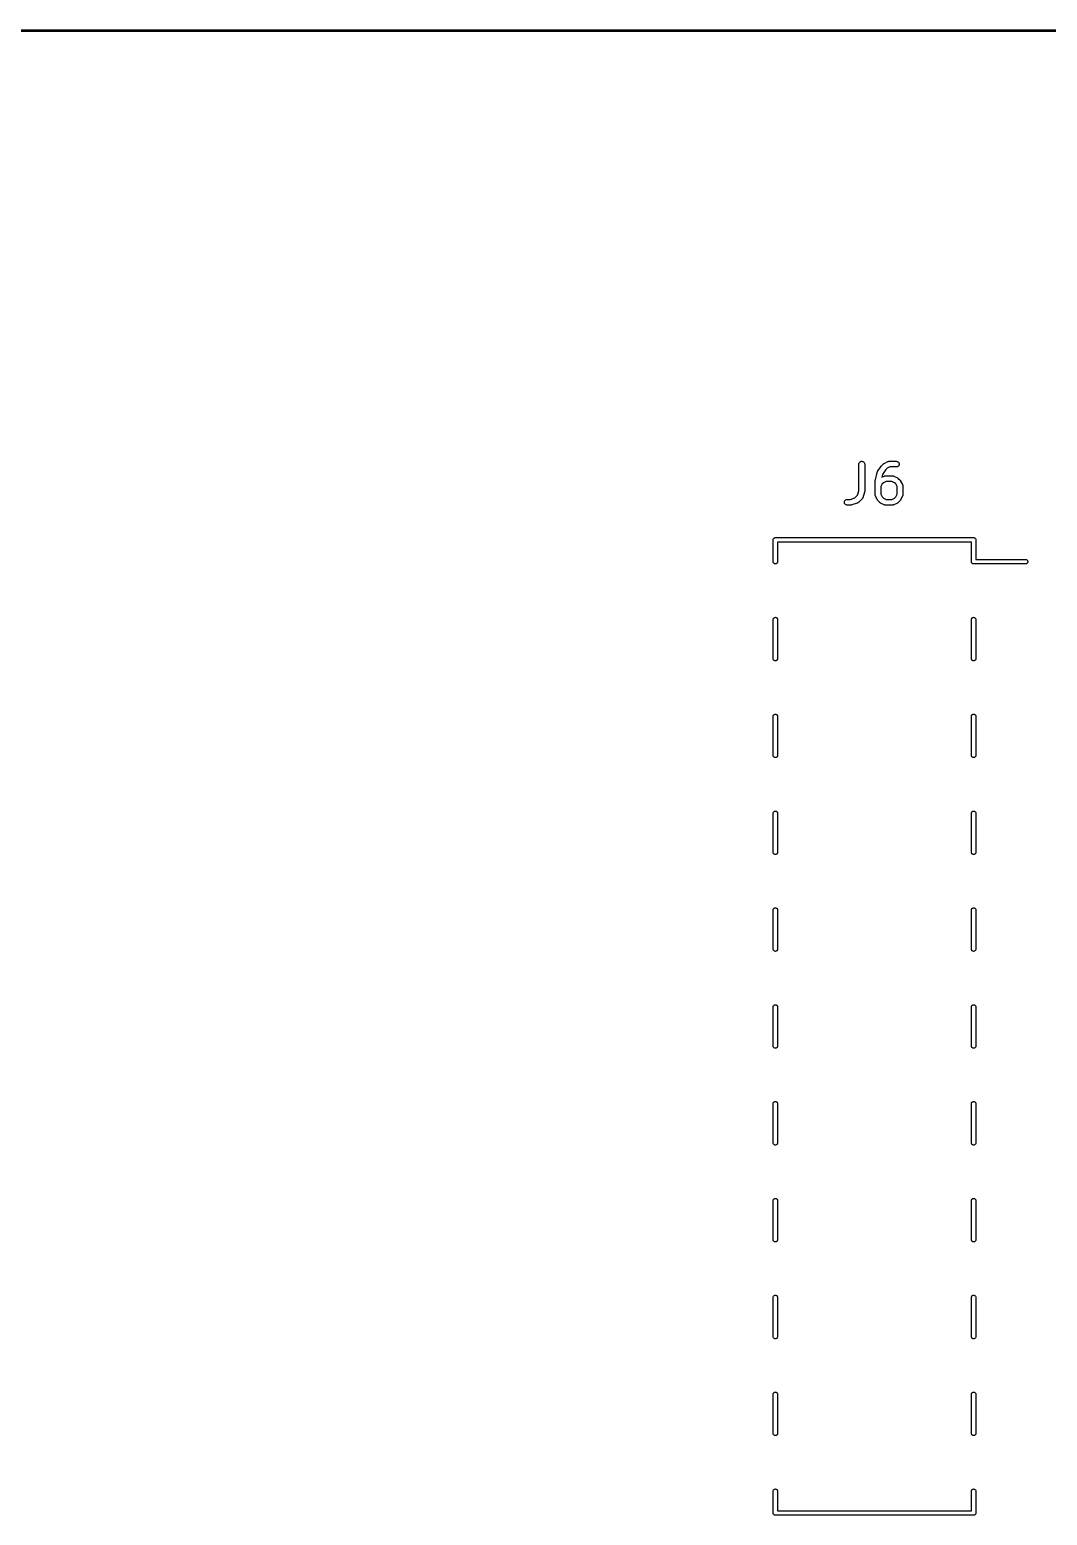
# Model space of a CAD drawing. Extents: x 47 to 252, y -139 to -48.
# Drawn here: x 149.33 to 176.02, y -87.44 to -48.48 of the extents above; entities that cross this region are included whole.
import ezdxf

# ---------------------------------------------------------------- set-up
doc = ezdxf.new("R2010")
doc.units = 0
doc.layers.add('BLACK', color=7, linetype='CONTINUOUS')

msp = doc.modelspace()

# ---------------------------------------------------------------- linework, layer by layer
at = {"layer": 'BLACK', "linetype": 'CONTINUOUS'}
for p, q in [((49.9988, -48.475), (241.001, -48.475)), ((240.999, -48.525), (50.0001, -48.525)), ((171.082, -59.8673), (171.083, -59.8528)), ((171.082, -59.8684), (171.082, -59.8673)), ((171.082, -60.5705), (171.082, -59.8684)), ((171.083, -59.8528), (171.088, -59.8388)), ((171.088, -59.8388), (171.095, -59.826)), ((171.095, -59.826), (171.104, -59.8148)), ((171.104, -59.8148), (171.116, -59.8056)), ((171.116, -59.8056), (171.129, -59.7988)), ((171.129, -59.7988), (171.143, -59.7947)), ((171.143, -59.7947), (171.157, -59.7934)), ((171.157, -59.7934), (171.172, -59.7949)), ((171.172, -59.7949), (171.186, -59.7992)), ((171.186, -59.7992), (171.199, -59.8062)), ((171.199, -59.8062), (171.21, -59.8155)), ((171.21, -59.8155), (171.219, -59.8269)), ((171.219, -59.8269), (171.226, -59.8398)), ((171.226, -59.8398), (171.23, -59.8538)), ((171.23, -59.8538), (171.232, -59.8684)), ((171.232, -59.8684), (171.232, -60.5827)), ((171.57, -60.0649), (171.666, -59.922)), ((171.666, -59.9211), (171.671, -59.9159)), ((171.666, -59.9219), (171.666, -59.9211)), ((171.666, -59.922), (171.666, -59.9219)), ((171.666, -59.9219), (171.666, -59.9219)), ((171.666, -59.9219), (171.666, -59.9219)), ((171.671, -59.9159), (171.675, -59.9106)), ((171.675, -59.9106), (171.723, -59.863)), ((171.723, -59.8622), (171.727, -59.8596)), ((171.723, -59.863), (171.723, -59.8622)), ((171.727, -59.8596), (171.73, -59.8567)), ((171.73, -59.8567), (171.732, -59.855)), ((171.732, -59.855), (171.735, -59.8531)), ((171.735, -59.8531), (171.739, -59.8512)), ((171.739, -59.8512), (171.742, -59.8489)), ((171.742, -59.8489), (171.837, -59.8013)), ((171.82, -59.9776), (171.786, -60.0114)), ((171.889, -59.9434), (171.82, -59.9776)), ((171.837, -59.8013), (171.838, -59.8008)), ((171.838, -59.8008), (171.84, -59.8001)), ((171.84, -59.8001), (171.842, -59.799)), ((171.842, -59.799), (171.847, -59.7976)), ((171.847, -59.7976), (171.852, -59.7958)), ((171.852, -59.7958), (171.854, -59.7954)), ((171.854, -59.7954), (171.856, -59.7948)), ((171.856, -59.7948), (171.861, -59.7943)), ((171.861, -59.7943), (171.867, -59.7935)), ((171.867, -59.7935), (171.869, -59.7936)), ((171.869, -59.7936), (171.871, -59.7934)), ((171.871, -59.7934), (172.061, -59.7934)), ((172.061, -59.9434), (171.889, -59.9434)), ((172.061, -59.7934), (172.062, -59.7934)), ((172.076, -59.942), (172.061, -59.9434)), ((172.062, -59.7934), (172.077, -59.795)), ((172.09, -59.9377), (172.076, -59.942)), ((172.077, -59.795), (172.091, -59.7994)), ((172.103, -59.9308), (172.09, -59.9377)), ((172.091, -59.7994), (172.104, -59.8065)), ((172.114, -59.9216), (172.103, -59.9308)), ((172.104, -59.8065), (172.115, -59.8159)), ((172.124, -59.9103), (172.114, -59.9216)), ((172.115, -59.8159), (172.124, -59.8273)), ((172.124, -59.8273), (172.131, -59.8403)), ((172.131, -59.8974), (172.124, -59.9103)), ((172.131, -59.8403), (172.135, -59.8543)), ((172.135, -59.8835), (172.131, -59.8974)), ((172.135, -59.8543), (172.136, -59.8689)), ((172.136, -59.8689), (172.135, -59.8835)), ((171.51, -60.2932), (171.511, -60.2873)), ((171.51, -60.2946), (171.51, -60.2932)), ((171.51, -60.2959), (171.51, -60.2946)), ((171.51, -60.297), (171.51, -60.2959)), ((171.51, -60.6779), (171.51, -60.297)), ((171.511, -60.2873), (171.512, -60.2814)), ((171.512, -60.2788), (171.56, -60.0883)), ((171.512, -60.2801), (171.512, -60.2788)), ((171.512, -60.2814), (171.512, -60.2801)), ((171.56, -60.0873), (171.562, -60.0826)), ((171.56, -60.0883), (171.56, -60.0873)), ((171.562, -60.0826), (171.564, -60.0778)), ((171.564, -60.0778), (171.565, -60.0757)), ((171.565, -60.0736), (171.568, -60.0693)), ((171.565, -60.0757), (171.565, -60.0736)), ((171.568, -60.0693), (171.57, -60.0649)), ((171.694, -60.389), (171.66, -60.4575)), ((171.702, -60.1373), (171.684, -60.2114)), ((171.684, -60.2114), (171.742, -60.1823)), ((171.725, -60.3586), (171.694, -60.389)), ((171.786, -60.0114), (171.702, -60.1373)), ((171.793, -60.3243), (171.725, -60.3586)), ((171.742, -60.1823), (171.743, -60.1818)), ((171.743, -60.1818), (171.745, -60.181)), ((171.745, -60.181), (171.747, -60.18)), ((171.747, -60.18), (171.752, -60.1785)), ((171.752, -60.1785), (171.757, -60.1767)), ((171.757, -60.1767), (171.759, -60.1764)), ((171.759, -60.1764), (171.761, -60.1758)), ((171.761, -60.1758), (171.766, -60.1753)), ((171.766, -60.1753), (171.771, -60.1745)), ((171.771, -60.1745), (171.774, -60.1745)), ((171.774, -60.1745), (171.776, -60.1743)), ((171.776, -60.1743), (171.966, -60.1743)), ((171.948, -60.3243), (171.793, -60.3243)), ((172.017, -60.3586), (171.948, -60.3243)), ((171.966, -60.1743), (171.967, -60.1743)), ((171.967, -60.1743), (171.969, -60.1746)), ((171.969, -60.1746), (171.972, -60.1745)), ((171.972, -60.1745), (171.977, -60.1754)), ((171.977, -60.1754), (171.982, -60.176)), ((171.982, -60.176), (171.984, -60.1766)), ((171.984, -60.1766), (171.986, -60.177)), ((171.986, -60.177), (171.991, -60.1788)), ((171.991, -60.1788), (171.996, -60.1804)), ((171.996, -60.1804), (171.998, -60.1815)), ((171.998, -60.1815), (172, -60.1823)), ((172, -60.1823), (172.095, -60.2299)), ((172.047, -60.389), (172.017, -60.3586)), ((172.082, -60.4575), (172.047, -60.389)), ((172.095, -60.2299), (172.096, -60.2303)), ((172.096, -60.2303), (172.099, -60.2326)), ((172.099, -60.2326), (172.103, -60.2346)), ((172.103, -60.2346), (172.106, -60.2366)), ((172.106, -60.2366), (172.108, -60.2383)), ((172.108, -60.2383), (172.111, -60.2412)), ((172.111, -60.2412), (172.114, -60.2439)), ((172.114, -60.2439), (172.162, -60.2915)), ((172.162, -60.2915), (172.163, -60.2923)), ((172.163, -60.2923), (172.165, -60.2956)), ((172.165, -60.2956), (172.168, -60.2986)), ((172.168, -60.2986), (172.17, -60.3013)), ((172.17, -60.3013), (172.172, -60.3037)), ((172.172, -60.3037), (172.174, -60.3075)), ((172.174, -60.3075), (172.176, -60.311)), ((172.176, -60.311), (172.224, -60.4063)), ((170.859, -60.7934), (170.973, -60.7552)), ((170.973, -60.7552), (171.043, -60.685)), ((171.043, -60.685), (171.082, -60.5705)), ((171.162, -60.7786), (171.067, -60.8738)), ((171.163, -60.7769), (171.162, -60.7786)), ((171.165, -60.7754), (171.163, -60.7769)), ((171.168, -60.7712), (171.165, -60.7754)), ((171.171, -60.7672), (171.168, -60.7712)), ((171.172, -60.7653), (171.171, -60.7672)), ((171.174, -60.7635), (171.172, -60.7653)), ((171.176, -60.7589), (171.174, -60.7635)), ((171.178, -60.7543), (171.176, -60.7589)), ((171.179, -60.7522), (171.178, -60.7543)), ((171.18, -60.7502), (171.179, -60.7522)), ((171.228, -60.6064), (171.18, -60.7492)), ((171.18, -60.7492), (171.18, -60.7502)), ((171.229, -60.6023), (171.228, -60.6064)), ((171.23, -60.5983), (171.229, -60.6023)), ((171.231, -60.5921), (171.23, -60.5952)), ((171.23, -60.5952), (171.23, -60.5983)), ((171.232, -60.5837), (171.231, -60.5879)), ((171.231, -60.5879), (171.231, -60.5921)), ((171.232, -60.5827), (171.232, -60.5837)), ((171.51, -60.6801), (171.51, -60.6779)), ((171.51, -60.6823), (171.51, -60.6801)), ((171.511, -60.6874), (171.51, -60.6823)), ((171.512, -60.6925), (171.511, -60.6874)), ((171.512, -60.6946), (171.512, -60.6925)), ((171.513, -60.6968), (171.512, -60.6946)), ((171.514, -60.7016), (171.513, -60.6968)), ((171.516, -60.7065), (171.514, -60.7016)), ((171.517, -60.7084), (171.516, -60.7065)), ((171.518, -60.7105), (171.517, -60.7084)), ((171.518, -60.7114), (171.518, -60.7105)), ((171.566, -60.8067), (171.518, -60.7114)), ((171.66, -60.4575), (171.66, -60.6602)), ((171.66, -60.6602), (171.694, -60.7287)), ((171.694, -60.7287), (171.725, -60.7591)), ((171.725, -60.7591), (171.793, -60.7934)), ((171.948, -60.7934), (172.017, -60.7591)), ((172.017, -60.7591), (172.047, -60.7287)), ((172.047, -60.7287), (172.082, -60.6602)), ((172.082, -60.6602), (172.082, -60.4575)), ((172.224, -60.7114), (172.176, -60.8067)), ((172.224, -60.4063), (172.224, -60.4072)), ((172.224, -60.4072), (172.225, -60.4093)), ((172.225, -60.7094), (172.224, -60.7114)), ((172.225, -60.4093), (172.226, -60.4112)), ((172.226, -60.7074), (172.225, -60.7094)), ((172.226, -60.4112), (172.227, -60.4161)), ((172.227, -60.7026), (172.226, -60.7074)), ((172.227, -60.4161), (172.229, -60.4209)), ((172.229, -60.6978), (172.227, -60.7026)), ((172.229, -60.4209), (172.23, -60.4231)), ((172.23, -60.6935), (172.229, -60.6956)), ((172.229, -60.6956), (172.229, -60.6978)), ((172.23, -60.4231), (172.23, -60.4252)), ((172.23, -60.4252), (172.231, -60.4303)), ((172.231, -60.6884), (172.23, -60.6935)), ((172.231, -60.4303), (172.232, -60.4354)), ((172.232, -60.4354), (172.231, -60.4376)), ((172.231, -60.4376), (172.232, -60.4398)), ((172.232, -60.679), (172.231, -60.6811)), ((172.231, -60.6811), (172.231, -60.6834)), ((172.231, -60.6834), (172.231, -60.6884)), ((172.232, -60.4398), (172.232, -60.6779)), ((172.232, -60.6779), (172.232, -60.679)), ((170.701, -60.8679), (170.702, -60.8533)), ((170.702, -60.8824), (170.701, -60.8679)), ((170.702, -60.8533), (170.707, -60.8393)), ((170.706, -60.8965), (170.702, -60.8824)), ((170.713, -60.9094), (170.706, -60.8965)), ((170.707, -60.8393), (170.714, -60.8264)), ((170.722, -60.9209), (170.713, -60.9094)), ((170.714, -60.8264), (170.723, -60.8152)), ((170.733, -60.9303), (170.722, -60.9209)), ((170.723, -60.8152), (170.734, -60.8059)), ((170.746, -60.9373), (170.733, -60.9303)), ((170.734, -60.8059), (170.747, -60.799)), ((170.76, -60.9417), (170.746, -60.9373)), ((170.747, -60.799), (170.761, -60.7948)), ((170.775, -60.9434), (170.76, -60.9417)), ((170.761, -60.7948), (170.776, -60.7934)), ((170.776, -60.9434), (170.775, -60.9434)), ((170.776, -60.7934), (170.859, -60.7934)), ((170.871, -60.9434), (170.776, -60.9434)), ((170.875, -60.943), (170.871, -60.9434)), ((170.879, -60.9429), (170.875, -60.943)), ((170.882, -60.9423), (170.879, -60.9429)), ((170.886, -60.942), (170.882, -60.9423)), ((170.89, -60.9407), (170.886, -60.942)), ((170.894, -60.9399), (170.89, -60.9407)), ((170.895, -60.9395), (170.894, -60.9399)), ((171.038, -60.8919), (170.895, -60.9395)), ((171.04, -60.891), (171.038, -60.8919)), ((171.042, -60.8904), (171.04, -60.891)), ((171.046, -60.888), (171.042, -60.8904)), ((171.051, -60.886), (171.046, -60.888)), ((171.053, -60.8847), (171.051, -60.886)), ((171.055, -60.8837), (171.053, -60.8847)), ((171.059, -60.8805), (171.055, -60.8837)), ((171.063, -60.8775), (171.059, -60.8805)), ((171.064, -60.8759), (171.063, -60.8775)), ((171.066, -60.8745), (171.064, -60.8759)), ((171.067, -60.8738), (171.066, -60.8745)), ((171.568, -60.8103), (171.566, -60.8067)), ((171.57, -60.814), (171.568, -60.8103)), ((171.572, -60.8164), (171.57, -60.814)), ((171.574, -60.8191), (171.572, -60.8164)), ((171.576, -60.8221), (171.574, -60.8191)), ((171.579, -60.8254), (171.576, -60.8221)), ((171.58, -60.8262), (171.579, -60.8254)), ((171.627, -60.8738), (171.58, -60.8262)), ((171.631, -60.8765), (171.627, -60.8738)), ((171.634, -60.8794), (171.631, -60.8765)), ((171.636, -60.8811), (171.634, -60.8794)), ((171.639, -60.8831), (171.636, -60.8811)), ((171.642, -60.8851), (171.639, -60.8831)), ((171.646, -60.8874), (171.642, -60.8851)), ((171.647, -60.8878), (171.646, -60.8874)), ((171.742, -60.9355), (171.647, -60.8878)), ((171.744, -60.9363), (171.742, -60.9355)), ((171.746, -60.9373), (171.744, -60.9363)), ((171.751, -60.9389), (171.746, -60.9373)), ((171.756, -60.9407), (171.751, -60.9389)), ((171.758, -60.9411), (171.756, -60.9407)), ((171.76, -60.9417), (171.758, -60.9411)), ((171.765, -60.9423), (171.76, -60.9417)), ((171.77, -60.9432), (171.765, -60.9423)), ((171.772, -60.9431), (171.77, -60.9432)), ((171.775, -60.9434), (171.772, -60.9431)), ((171.776, -60.9434), (171.775, -60.9434)), ((171.966, -60.9434), (171.776, -60.9434)), ((171.793, -60.7934), (171.948, -60.7934)), ((171.968, -60.9432), (171.966, -60.9434)), ((171.971, -60.9433), (171.968, -60.9432)), ((171.976, -60.9425), (171.971, -60.9433)), ((171.981, -60.942), (171.976, -60.9425)), ((171.983, -60.9413), (171.981, -60.942)), ((171.985, -60.941), (171.983, -60.9413)), ((171.99, -60.9392), (171.985, -60.941)), ((171.995, -60.9377), (171.99, -60.9392)), ((171.997, -60.9367), (171.995, -60.9377)), ((171.999, -60.9359), (171.997, -60.9367)), ((172, -60.9355), (171.999, -60.9359)), ((172.095, -60.8878), (172, -60.9355)), ((172.099, -60.8856), (172.095, -60.8878)), ((172.102, -60.8837), (172.099, -60.8856)), ((172.105, -60.8817), (172.102, -60.8837)), ((172.107, -60.8801), (172.105, -60.8817)), ((172.11, -60.8772), (172.107, -60.8801)), ((172.114, -60.8745), (172.11, -60.8772)), ((172.162, -60.8262), (172.114, -60.8738)), ((172.114, -60.8738), (172.114, -60.8745)), ((172.165, -60.8229), (172.162, -60.8262)), ((172.168, -60.8199), (172.165, -60.8229)), ((172.169, -60.8173), (172.168, -60.8199)), ((172.171, -60.8149), (172.169, -60.8173)), ((172.173, -60.8112), (172.171, -60.8149)), ((172.176, -60.8076), (172.173, -60.8112)), ((172.176, -60.8067), (172.176, -60.8076)), ((168.83, -61.856), (168.831, -61.8442)), ((168.83, -61.8589), (168.83, -61.856)), ((168.83, -62.4289), (168.83, -61.8589)), ((168.831, -61.8442), (168.834, -61.8329)), ((168.834, -61.8329), (168.84, -61.8225)), ((168.84, -61.8225), (168.847, -61.8134)), ((168.847, -61.8134), (168.857, -61.8059)), ((168.857, -61.8059), (168.867, -61.8003)), ((168.867, -61.8003), (168.878, -61.7969)), ((168.878, -61.7969), (168.887, -61.796)), ((168.887, -61.796), (168.89, -61.7957)), ((168.89, -61.7957), (168.893, -61.796)), ((168.893, -61.796), (174.087, -61.796)), ((174.03, -61.916), (168.95, -61.916)), ((168.95, -61.916), (168.95, -62.4289)), ((174.03, -62.423), (174.03, -61.916)), ((174.087, -61.796), (174.09, -61.7957)), ((174.09, -61.7957), (174.093, -61.796)), ((174.093, -61.796), (174.093, -61.796)), ((174.093, -61.796), (174.102, -61.7969)), ((174.102, -61.7969), (174.113, -61.8003)), ((174.113, -61.8003), (174.123, -61.8059)), ((174.123, -61.8059), (174.133, -61.8134)), ((174.133, -61.8134), (174.14, -61.8225)), ((174.14, -61.8225), (174.146, -61.8329)), ((174.146, -61.8329), (174.149, -61.8442)), ((174.149, -61.8442), (174.15, -61.856)), ((174.15, -61.856), (174.15, -61.8589)), ((174.15, -61.8589), (174.15, -62.366)), ((168.831, -62.4378), (168.83, -62.4289)), ((168.834, -62.4491), (168.831, -62.4378)), ((168.84, -62.4595), (168.834, -62.4491)), ((168.847, -62.4686), (168.84, -62.4595)), ((168.857, -62.4761), (168.847, -62.4686)), ((168.867, -62.4817), (168.857, -62.4761)), ((168.878, -62.4851), (168.867, -62.4817)), ((168.89, -62.4863), (168.878, -62.4851)), ((168.902, -62.4851), (168.89, -62.4863)), ((168.913, -62.4817), (168.902, -62.4851)), ((168.923, -62.4761), (168.913, -62.4817)), ((168.933, -62.4686), (168.923, -62.4761)), ((168.94, -62.4595), (168.933, -62.4686)), ((168.946, -62.4491), (168.94, -62.4595)), ((168.949, -62.4378), (168.946, -62.4491)), ((168.95, -62.4289), (168.949, -62.4378)), ((174.03, -62.426), (174.03, -62.423)), ((174.031, -62.4378), (174.03, -62.426)), ((174.034, -62.4491), (174.031, -62.4378)), ((174.04, -62.4595), (174.034, -62.4491)), ((174.047, -62.4686), (174.04, -62.4595)), ((174.057, -62.4761), (174.047, -62.4686)), ((174.067, -62.4817), (174.057, -62.4761)), ((174.078, -62.4851), (174.067, -62.4817)), ((174.087, -62.486), (174.078, -62.4851)), ((174.09, -62.4863), (174.087, -62.486)), ((174.087, -62.486), (174.087, -62.486)), ((174.093, -62.486), (174.09, -62.4863)), ((175.453, -62.486), (174.093, -62.486)), ((174.15, -62.366), (175.453, -62.366)), ((175.453, -62.366), (175.462, -62.3669)), ((175.462, -62.4851), (175.453, -62.486)), ((175.462, -62.3669), (175.473, -62.3703)), ((175.473, -62.4817), (175.462, -62.4851)), ((175.473, -62.3703), (175.483, -62.3759)), ((175.483, -62.4761), (175.473, -62.4817)), ((175.483, -62.3759), (175.493, -62.3834)), ((175.493, -62.4686), (175.483, -62.4761)), ((175.493, -62.3834), (175.5, -62.3925)), ((175.5, -62.4595), (175.493, -62.4686)), ((175.5, -62.3925), (175.506, -62.4029)), ((175.506, -62.4491), (175.5, -62.4595)), ((175.506, -62.4029), (175.509, -62.4142)), ((175.509, -62.4378), (175.506, -62.4491)), ((175.509, -62.4142), (175.51, -62.426)), ((175.51, -62.426), (175.509, -62.4378)), ((168.847, -63.9034), (168.857, -63.8959)), ((168.857, -63.8959), (168.867, -63.8903)), ((168.867, -63.8903), (168.878, -63.8869)), ((168.878, -63.8869), (168.89, -63.8857)), ((168.89, -63.8857), (168.902, -63.8869)), ((168.902, -63.8869), (168.913, -63.8903)), ((168.913, -63.8903), (168.923, -63.8959)), ((168.923, -63.8959), (168.933, -63.9034)), ((174.047, -63.9034), (174.057, -63.8959)), ((174.057, -63.8959), (174.067, -63.8903)), ((174.067, -63.8903), (174.078, -63.8869)), ((174.078, -63.8869), (174.09, -63.8857)), ((174.09, -63.8857), (174.102, -63.8869)), ((174.102, -63.8869), (174.113, -63.8903)), ((174.113, -63.8903), (174.123, -63.8959)), ((174.123, -63.8959), (174.133, -63.9034)), ((168.83, -63.9431), (168.831, -63.9342)), ((168.83, -64.9689), (168.83, -63.9431)), ((168.831, -63.9342), (168.834, -63.9229)), ((168.834, -63.9229), (168.84, -63.9125)), ((168.84, -63.9125), (168.847, -63.9034)), ((168.933, -63.9034), (168.94, -63.9125)), ((168.94, -63.9125), (168.946, -63.9229)), ((168.946, -63.9229), (168.949, -63.9342)), ((168.949, -63.9342), (168.95, -63.9431)), ((168.95, -63.9431), (168.95, -64.9689)), ((174.03, -63.9431), (174.031, -63.9342)), ((174.03, -64.9689), (174.03, -63.9431)), ((174.031, -63.9342), (174.034, -63.9229)), ((174.034, -63.9229), (174.04, -63.9125)), ((174.04, -63.9125), (174.047, -63.9034)), ((174.133, -63.9034), (174.14, -63.9125)), ((174.14, -63.9125), (174.146, -63.9229)), ((174.146, -63.9229), (174.149, -63.9342)), ((174.149, -63.9342), (174.15, -63.9431)), ((174.15, -63.9431), (174.15, -64.9689)), ((168.831, -64.9778), (168.83, -64.9689)), ((168.834, -64.9891), (168.831, -64.9778)), ((168.84, -64.9995), (168.834, -64.9891)), ((168.847, -65.0086), (168.84, -64.9995)), ((168.857, -65.0161), (168.847, -65.0086)), ((168.867, -65.0217), (168.857, -65.0161)), ((168.878, -65.0251), (168.867, -65.0217)), ((168.89, -65.0263), (168.878, -65.0251)), ((168.902, -65.0251), (168.89, -65.0263)), ((168.913, -65.0217), (168.902, -65.0251)), ((168.923, -65.0161), (168.913, -65.0217)), ((168.933, -65.0086), (168.923, -65.0161)), ((168.94, -64.9995), (168.933, -65.0086)), ((168.946, -64.9891), (168.94, -64.9995)), ((168.949, -64.9778), (168.946, -64.9891)), ((168.95, -64.9689), (168.949, -64.9778)), ((174.031, -64.9778), (174.03, -64.9689)), ((174.034, -64.9891), (174.031, -64.9778)), ((174.04, -64.9995), (174.034, -64.9891)), ((174.047, -65.0086), (174.04, -64.9995)), ((174.057, -65.0161), (174.047, -65.0086)), ((174.067, -65.0217), (174.057, -65.0161)), ((174.078, -65.0251), (174.067, -65.0217)), ((174.09, -65.0263), (174.078, -65.0251)), ((174.102, -65.0251), (174.09, -65.0263)), ((174.113, -65.0217), (174.102, -65.0251)), ((174.123, -65.0161), (174.113, -65.0217)), ((174.133, -65.0086), (174.123, -65.0161)), ((174.14, -64.9995), (174.133, -65.0086)), ((174.146, -64.9891), (174.14, -64.9995)), ((174.149, -64.9778), (174.146, -64.9891)), ((174.15, -64.9689), (174.149, -64.9778)), ((168.83, -66.4831), (168.831, -66.4742)), ((168.83, -67.5089), (168.83, -66.4831)), ((168.831, -66.4742), (168.834, -66.4629)), ((168.834, -66.4629), (168.84, -66.4525)), ((168.84, -66.4525), (168.847, -66.4434)), ((168.847, -66.4434), (168.857, -66.4359)), ((168.857, -66.4359), (168.867, -66.4303)), ((168.867, -66.4303), (168.878, -66.4269)), ((168.878, -66.4269), (168.89, -66.4257)), ((168.89, -66.4257), (168.902, -66.4269)), ((168.902, -66.4269), (168.913, -66.4303)), ((168.913, -66.4303), (168.923, -66.4359)), ((168.923, -66.4359), (168.933, -66.4434)), ((168.933, -66.4434), (168.94, -66.4525)), ((168.94, -66.4525), (168.946, -66.4629)), ((168.946, -66.4629), (168.949, -66.4742)), ((168.949, -66.4742), (168.95, -66.4831)), ((168.95, -66.4831), (168.95, -67.5089)), ((174.03, -66.4831), (174.031, -66.4742)), ((174.03, -67.5089), (174.03, -66.4831)), ((174.031, -66.4742), (174.034, -66.4629)), ((174.034, -66.4629), (174.04, -66.4525)), ((174.04, -66.4525), (174.047, -66.4434)), ((174.047, -66.4434), (174.057, -66.4359)), ((174.057, -66.4359), (174.067, -66.4303)), ((174.067, -66.4303), (174.078, -66.4269)), ((174.078, -66.4269), (174.09, -66.4257)), ((174.09, -66.4257), (174.102, -66.4269)), ((174.102, -66.4269), (174.113, -66.4303)), ((174.113, -66.4303), (174.123, -66.4359)), ((174.123, -66.4359), (174.133, -66.4434)), ((174.133, -66.4434), (174.14, -66.4525)), ((174.14, -66.4525), (174.146, -66.4629)), ((174.146, -66.4629), (174.149, -66.4742)), ((174.149, -66.4742), (174.15, -66.4831)), ((174.15, -66.4831), (174.15, -67.5089)), ((168.831, -67.5178), (168.83, -67.5089)), ((168.834, -67.5291), (168.831, -67.5178)), ((168.84, -67.5395), (168.834, -67.5291)), ((168.847, -67.5486), (168.84, -67.5395)), ((168.857, -67.5561), (168.847, -67.5486)), ((168.867, -67.5617), (168.857, -67.5561)), ((168.878, -67.5651), (168.867, -67.5617)), ((168.89, -67.5663), (168.878, -67.5651)), ((168.902, -67.5651), (168.89, -67.5663)), ((168.913, -67.5617), (168.902, -67.5651)), ((168.923, -67.5561), (168.913, -67.5617)), ((168.933, -67.5486), (168.923, -67.5561)), ((168.94, -67.5395), (168.933, -67.5486)), ((168.946, -67.5291), (168.94, -67.5395)), ((168.949, -67.5178), (168.946, -67.5291)), ((168.95, -67.5089), (168.949, -67.5178)), ((174.031, -67.5178), (174.03, -67.5089)), ((174.034, -67.5291), (174.031, -67.5178)), ((174.04, -67.5395), (174.034, -67.5291)), ((174.047, -67.5486), (174.04, -67.5395)), ((174.057, -67.5561), (174.047, -67.5486)), ((174.067, -67.5617), (174.057, -67.5561)), ((174.078, -67.5651), (174.067, -67.5617)), ((174.09, -67.5663), (174.078, -67.5651)), ((174.102, -67.5651), (174.09, -67.5663)), ((174.113, -67.5617), (174.102, -67.5651)), ((174.123, -67.5561), (174.113, -67.5617)), ((174.133, -67.5486), (174.123, -67.5561)), ((174.14, -67.5395), (174.133, -67.5486)), ((174.146, -67.5291), (174.14, -67.5395)), ((174.149, -67.5178), (174.146, -67.5291)), ((174.15, -67.5089), (174.149, -67.5178)), ((168.83, -69.0231), (168.831, -69.0142)), ((168.83, -70.0489), (168.83, -69.0231)), ((168.831, -69.0142), (168.834, -69.0029)), ((168.834, -69.0029), (168.84, -68.9925)), ((168.84, -68.9925), (168.847, -68.9834)), ((168.847, -68.9834), (168.857, -68.9759)), ((168.857, -68.9759), (168.867, -68.9703)), ((168.867, -68.9703), (168.878, -68.9669)), ((168.878, -68.9669), (168.89, -68.9657)), ((168.89, -68.9657), (168.902, -68.9669)), ((168.902, -68.9669), (168.913, -68.9703)), ((168.913, -68.9703), (168.923, -68.9759)), ((168.923, -68.9759), (168.933, -68.9834)), ((168.933, -68.9834), (168.94, -68.9925)), ((168.94, -68.9925), (168.946, -69.0029)), ((168.946, -69.0029), (168.949, -69.0142)), ((168.949, -69.0142), (168.95, -69.0231)), ((168.95, -69.0231), (168.95, -70.0489)), ((174.03, -69.0231), (174.031, -69.0142)), ((174.03, -70.0489), (174.03, -69.0231)), ((174.031, -69.0142), (174.034, -69.0029)), ((174.034, -69.0029), (174.04, -68.9925)), ((174.04, -68.9925), (174.047, -68.9834)), ((174.047, -68.9834), (174.057, -68.9759)), ((174.057, -68.9759), (174.067, -68.9703)), ((174.067, -68.9703), (174.078, -68.9669)), ((174.078, -68.9669), (174.09, -68.9657)), ((174.09, -68.9657), (174.102, -68.9669)), ((174.102, -68.9669), (174.113, -68.9703)), ((174.113, -68.9703), (174.123, -68.9759)), ((174.123, -68.9759), (174.133, -68.9834)), ((174.133, -68.9834), (174.14, -68.9925)), ((174.14, -68.9925), (174.146, -69.0029)), ((174.146, -69.0029), (174.149, -69.0142)), ((174.149, -69.0142), (174.15, -69.0231)), ((174.15, -69.0231), (174.15, -70.0489)), ((168.831, -70.0578), (168.83, -70.0489)), ((168.834, -70.0691), (168.831, -70.0578)), ((168.84, -70.0795), (168.834, -70.0691)), ((168.847, -70.0886), (168.84, -70.0795)), ((168.857, -70.0961), (168.847, -70.0886)), ((168.867, -70.1017), (168.857, -70.0961)), ((168.878, -70.1051), (168.867, -70.1017)), ((168.89, -70.1063), (168.878, -70.1051)), ((168.902, -70.1051), (168.89, -70.1063)), ((168.913, -70.1017), (168.902, -70.1051)), ((168.923, -70.0961), (168.913, -70.1017)), ((168.933, -70.0886), (168.923, -70.0961)), ((168.94, -70.0795), (168.933, -70.0886)), ((168.946, -70.0691), (168.94, -70.0795)), ((168.949, -70.0578), (168.946, -70.0691)), ((168.95, -70.0489), (168.949, -70.0578)), ((174.031, -70.0578), (174.03, -70.0489)), ((174.034, -70.0691), (174.031, -70.0578)), ((174.04, -70.0795), (174.034, -70.0691)), ((174.047, -70.0886), (174.04, -70.0795)), ((174.057, -70.0961), (174.047, -70.0886)), ((174.067, -70.1017), (174.057, -70.0961)), ((174.078, -70.1051), (174.067, -70.1017)), ((174.09, -70.1063), (174.078, -70.1051)), ((174.102, -70.1051), (174.09, -70.1063)), ((174.113, -70.1017), (174.102, -70.1051)), ((174.123, -70.0961), (174.113, -70.1017)), ((174.133, -70.0886), (174.123, -70.0961)), ((174.14, -70.0795), (174.133, -70.0886)), ((174.146, -70.0691), (174.14, -70.0795)), ((174.149, -70.0578), (174.146, -70.0691)), ((174.15, -70.0489), (174.149, -70.0578)), ((168.83, -71.5631), (168.831, -71.5542)), ((168.83, -72.5889), (168.83, -71.5631)), ((168.831, -71.5542), (168.834, -71.5429)), ((168.834, -71.5429), (168.84, -71.5325)), ((168.84, -71.5325), (168.847, -71.5234)), ((168.847, -71.5234), (168.857, -71.5159)), ((168.857, -71.5159), (168.867, -71.5103)), ((168.867, -71.5103), (168.878, -71.5069)), ((168.878, -71.5069), (168.89, -71.5057)), ((168.89, -71.5057), (168.902, -71.5069)), ((168.902, -71.5069), (168.913, -71.5103)), ((168.913, -71.5103), (168.923, -71.5159)), ((168.923, -71.5159), (168.933, -71.5234)), ((168.933, -71.5234), (168.94, -71.5325)), ((168.94, -71.5325), (168.946, -71.5429)), ((168.946, -71.5429), (168.949, -71.5542)), ((168.949, -71.5542), (168.95, -71.5631)), ((168.95, -71.5631), (168.95, -72.5889)), ((174.03, -71.5631), (174.031, -71.5542)), ((174.03, -72.5889), (174.03, -71.5631)), ((174.031, -71.5542), (174.034, -71.5429)), ((174.034, -71.5429), (174.04, -71.5325)), ((174.04, -71.5325), (174.047, -71.5234)), ((174.047, -71.5234), (174.057, -71.5159)), ((174.057, -71.5159), (174.067, -71.5103)), ((174.067, -71.5103), (174.078, -71.5069)), ((174.078, -71.5069), (174.09, -71.5057)), ((174.09, -71.5057), (174.102, -71.5069)), ((174.102, -71.5069), (174.113, -71.5103)), ((174.113, -71.5103), (174.123, -71.5159)), ((174.123, -71.5159), (174.133, -71.5234)), ((174.133, -71.5234), (174.14, -71.5325)), ((174.14, -71.5325), (174.146, -71.5429)), ((174.146, -71.5429), (174.149, -71.5542)), ((174.149, -71.5542), (174.15, -71.5631)), ((174.15, -71.5631), (174.15, -72.5889)), ((168.831, -72.5978), (168.83, -72.5889)), ((168.834, -72.6091), (168.831, -72.5978)), ((168.84, -72.6195), (168.834, -72.6091)), ((168.847, -72.6286), (168.84, -72.6195)), ((168.857, -72.6361), (168.847, -72.6286)), ((168.867, -72.6417), (168.857, -72.6361)), ((168.878, -72.6451), (168.867, -72.6417)), ((168.89, -72.6463), (168.878, -72.6451)), ((168.902, -72.6451), (168.89, -72.6463)), ((168.913, -72.6417), (168.902, -72.6451)), ((168.923, -72.6361), (168.913, -72.6417)), ((168.933, -72.6286), (168.923, -72.6361)), ((168.94, -72.6195), (168.933, -72.6286)), ((168.946, -72.6091), (168.94, -72.6195)), ((168.949, -72.5978), (168.946, -72.6091)), ((168.95, -72.5889), (168.949, -72.5978)), ((174.031, -72.5978), (174.03, -72.5889)), ((174.034, -72.6091), (174.031, -72.5978)), ((174.04, -72.6195), (174.034, -72.6091)), ((174.047, -72.6286), (174.04, -72.6195)), ((174.057, -72.6361), (174.047, -72.6286)), ((174.067, -72.6417), (174.057, -72.6361)), ((174.078, -72.6451), (174.067, -72.6417)), ((174.09, -72.6463), (174.078, -72.6451)), ((174.102, -72.6451), (174.09, -72.6463)), ((174.113, -72.6417), (174.102, -72.6451)), ((174.123, -72.6361), (174.113, -72.6417)), ((174.133, -72.6286), (174.123, -72.6361)), ((174.14, -72.6195), (174.133, -72.6286)), ((174.146, -72.6091), (174.14, -72.6195)), ((174.149, -72.5978), (174.146, -72.6091)), ((174.15, -72.5889), (174.149, -72.5978)), ((168.83, -74.1031), (168.831, -74.0942)), ((168.83, -75.1289), (168.83, -74.1031)), ((168.831, -74.0942), (168.834, -74.0829)), ((168.834, -74.0829), (168.84, -74.0725)), ((168.84, -74.0725), (168.847, -74.0634)), ((168.847, -74.0634), (168.857, -74.0559)), ((168.857, -74.0559), (168.867, -74.0503)), ((168.867, -74.0503), (168.878, -74.0469)), ((168.878, -74.0469), (168.89, -74.0457)), ((168.89, -74.0457), (168.902, -74.0469)), ((168.902, -74.0469), (168.913, -74.0503)), ((168.913, -74.0503), (168.923, -74.0559)), ((168.923, -74.0559), (168.933, -74.0634)), ((168.933, -74.0634), (168.94, -74.0725)), ((168.94, -74.0725), (168.946, -74.0829)), ((168.946, -74.0829), (168.949, -74.0942)), ((168.949, -74.0942), (168.95, -74.1031)), ((168.95, -74.1031), (168.95, -75.1289)), ((174.03, -74.1031), (174.031, -74.0942)), ((174.03, -75.1289), (174.03, -74.1031)), ((174.031, -74.0942), (174.034, -74.0829)), ((174.034, -74.0829), (174.04, -74.0725)), ((174.04, -74.0725), (174.047, -74.0634)), ((174.047, -74.0634), (174.057, -74.0559)), ((174.057, -74.0559), (174.067, -74.0503)), ((174.067, -74.0503), (174.078, -74.0469)), ((174.078, -74.0469), (174.09, -74.0457)), ((174.09, -74.0457), (174.102, -74.0469)), ((174.102, -74.0469), (174.113, -74.0503)), ((174.113, -74.0503), (174.123, -74.0559)), ((174.123, -74.0559), (174.133, -74.0634)), ((174.133, -74.0634), (174.14, -74.0725)), ((174.14, -74.0725), (174.146, -74.0829)), ((174.146, -74.0829), (174.149, -74.0942)), ((174.149, -74.0942), (174.15, -74.1031)), ((174.15, -74.1031), (174.15, -75.1289)), ((168.831, -75.1378), (168.83, -75.1289)), ((168.834, -75.1491), (168.831, -75.1378)), ((168.84, -75.1595), (168.834, -75.1491)), ((168.847, -75.1686), (168.84, -75.1595)), ((168.857, -75.1761), (168.847, -75.1686)), ((168.867, -75.1817), (168.857, -75.1761)), ((168.878, -75.1851), (168.867, -75.1817)), ((168.89, -75.1863), (168.878, -75.1851)), ((168.902, -75.1851), (168.89, -75.1863)), ((168.913, -75.1817), (168.902, -75.1851)), ((168.923, -75.1761), (168.913, -75.1817)), ((168.933, -75.1686), (168.923, -75.1761)), ((168.94, -75.1595), (168.933, -75.1686)), ((168.946, -75.1491), (168.94, -75.1595)), ((168.949, -75.1378), (168.946, -75.1491)), ((168.95, -75.1289), (168.949, -75.1378)), ((174.031, -75.1378), (174.03, -75.1289)), ((174.034, -75.1491), (174.031, -75.1378)), ((174.04, -75.1595), (174.034, -75.1491)), ((174.047, -75.1686), (174.04, -75.1595)), ((174.057, -75.1761), (174.047, -75.1686)), ((174.067, -75.1817), (174.057, -75.1761)), ((174.078, -75.1851), (174.067, -75.1817)), ((174.09, -75.1863), (174.078, -75.1851)), ((174.102, -75.1851), (174.09, -75.1863)), ((174.113, -75.1817), (174.102, -75.1851)), ((174.123, -75.1761), (174.113, -75.1817)), ((174.133, -75.1686), (174.123, -75.1761)), ((174.14, -75.1595), (174.133, -75.1686)), ((174.146, -75.1491), (174.14, -75.1595)), ((174.149, -75.1378), (174.146, -75.1491)), ((174.15, -75.1289), (174.149, -75.1378)), ((168.83, -76.6431), (168.831, -76.6342)), ((168.83, -77.6689), (168.83, -76.6431)), ((168.831, -76.6342), (168.834, -76.6229)), ((168.834, -76.6229), (168.84, -76.6125)), ((168.84, -76.6125), (168.847, -76.6034)), ((168.847, -76.6034), (168.857, -76.5959)), ((168.857, -76.5959), (168.867, -76.5903)), ((168.867, -76.5903), (168.878, -76.5869)), ((168.878, -76.5869), (168.89, -76.5857)), ((168.89, -76.5857), (168.902, -76.5869)), ((168.902, -76.5869), (168.913, -76.5903)), ((168.913, -76.5903), (168.923, -76.5959)), ((168.923, -76.5959), (168.933, -76.6034)), ((168.933, -76.6034), (168.94, -76.6125)), ((168.94, -76.6125), (168.946, -76.6229)), ((168.946, -76.6229), (168.949, -76.6342)), ((168.949, -76.6342), (168.95, -76.6431)), ((168.95, -76.6431), (168.95, -77.6689)), ((174.03, -76.6431), (174.031, -76.6342)), ((174.03, -77.6689), (174.03, -76.6431)), ((174.031, -76.6342), (174.034, -76.6229)), ((174.034, -76.6229), (174.04, -76.6125)), ((174.04, -76.6125), (174.047, -76.6034)), ((174.047, -76.6034), (174.057, -76.5959)), ((174.057, -76.5959), (174.067, -76.5903)), ((174.067, -76.5903), (174.078, -76.5869)), ((174.078, -76.5869), (174.09, -76.5857)), ((174.09, -76.5857), (174.102, -76.5869)), ((174.102, -76.5869), (174.113, -76.5903)), ((174.113, -76.5903), (174.123, -76.5959)), ((174.123, -76.5959), (174.133, -76.6034)), ((174.133, -76.6034), (174.14, -76.6125)), ((174.14, -76.6125), (174.146, -76.6229)), ((174.146, -76.6229), (174.149, -76.6342)), ((174.149, -76.6342), (174.15, -76.6431)), ((174.15, -76.6431), (174.15, -77.6689)), ((168.831, -77.6778), (168.83, -77.6689)), ((168.834, -77.6891), (168.831, -77.6778)), ((168.84, -77.6995), (168.834, -77.6891)), ((168.847, -77.7086), (168.84, -77.6995)), ((168.857, -77.7161), (168.847, -77.7086)), ((168.867, -77.7217), (168.857, -77.7161)), ((168.878, -77.7251), (168.867, -77.7217)), ((168.89, -77.7263), (168.878, -77.7251)), ((168.902, -77.7251), (168.89, -77.7263)), ((168.913, -77.7217), (168.902, -77.7251)), ((168.923, -77.7161), (168.913, -77.7217)), ((168.933, -77.7086), (168.923, -77.7161)), ((168.94, -77.6995), (168.933, -77.7086)), ((168.946, -77.6891), (168.94, -77.6995)), ((168.949, -77.6778), (168.946, -77.6891)), ((168.95, -77.6689), (168.949, -77.6778)), ((174.031, -77.6778), (174.03, -77.6689)), ((174.034, -77.6891), (174.031, -77.6778)), ((174.04, -77.6995), (174.034, -77.6891)), ((174.047, -77.7086), (174.04, -77.6995)), ((174.057, -77.7161), (174.047, -77.7086)), ((174.067, -77.7217), (174.057, -77.7161)), ((174.078, -77.7251), (174.067, -77.7217)), ((174.09, -77.7263), (174.078, -77.7251)), ((174.102, -77.7251), (174.09, -77.7263)), ((174.113, -77.7217), (174.102, -77.7251)), ((174.123, -77.7161), (174.113, -77.7217)), ((174.133, -77.7086), (174.123, -77.7161)), ((174.14, -77.6995), (174.133, -77.7086)), ((174.146, -77.6891), (174.14, -77.6995)), ((174.149, -77.6778), (174.146, -77.6891)), ((174.15, -77.6689), (174.149, -77.6778)), ((168.83, -79.1831), (168.831, -79.1742)), ((168.83, -80.2089), (168.83, -79.1831)), ((168.831, -79.1742), (168.834, -79.1629)), ((168.834, -79.1629), (168.84, -79.1525)), ((168.84, -79.1525), (168.847, -79.1434)), ((168.847, -79.1434), (168.857, -79.1359)), ((168.857, -79.1359), (168.867, -79.1303)), ((168.867, -79.1303), (168.878, -79.1269)), ((168.878, -79.1269), (168.89, -79.1257)), ((168.89, -79.1257), (168.902, -79.1269)), ((168.902, -79.1269), (168.913, -79.1303)), ((168.913, -79.1303), (168.923, -79.1359)), ((168.923, -79.1359), (168.933, -79.1434)), ((168.933, -79.1434), (168.94, -79.1525)), ((168.94, -79.1525), (168.946, -79.1629)), ((168.946, -79.1629), (168.949, -79.1742)), ((168.949, -79.1742), (168.95, -79.1831)), ((168.95, -79.1831), (168.95, -80.2089)), ((174.03, -79.1831), (174.031, -79.1742)), ((174.03, -80.2089), (174.03, -79.1831)), ((174.031, -79.1742), (174.034, -79.1629)), ((174.034, -79.1629), (174.04, -79.1525)), ((174.04, -79.1525), (174.047, -79.1434)), ((174.047, -79.1434), (174.057, -79.1359)), ((174.057, -79.1359), (174.067, -79.1303)), ((174.067, -79.1303), (174.078, -79.1269)), ((174.078, -79.1269), (174.09, -79.1257)), ((174.09, -79.1257), (174.102, -79.1269)), ((174.102, -79.1269), (174.113, -79.1303)), ((174.113, -79.1303), (174.123, -79.1359)), ((174.123, -79.1359), (174.133, -79.1434)), ((174.133, -79.1434), (174.14, -79.1525)), ((174.14, -79.1525), (174.146, -79.1629)), ((174.146, -79.1629), (174.149, -79.1742)), ((174.149, -79.1742), (174.15, -79.1831)), ((174.15, -79.1831), (174.15, -80.2089)), ((168.831, -80.2178), (168.83, -80.2089)), ((168.834, -80.2291), (168.831, -80.2178)), ((168.84, -80.2395), (168.834, -80.2291)), ((168.847, -80.2486), (168.84, -80.2395)), ((168.857, -80.2561), (168.847, -80.2486)), ((168.867, -80.2617), (168.857, -80.2561)), ((168.923, -80.2561), (168.913, -80.2617)), ((168.933, -80.2486), (168.923, -80.2561)), ((168.94, -80.2395), (168.933, -80.2486)), ((168.946, -80.2291), (168.94, -80.2395)), ((168.949, -80.2178), (168.946, -80.2291)), ((168.95, -80.2089), (168.949, -80.2178)), ((174.031, -80.2178), (174.03, -80.2089)), ((174.034, -80.2291), (174.031, -80.2178)), ((174.04, -80.2395), (174.034, -80.2291)), ((174.047, -80.2486), (174.04, -80.2395)), ((174.057, -80.2561), (174.047, -80.2486)), ((174.067, -80.2617), (174.057, -80.2561)), ((174.123, -80.2561), (174.113, -80.2617)), ((174.133, -80.2486), (174.123, -80.2561)), ((174.14, -80.2395), (174.133, -80.2486)), ((174.146, -80.2291), (174.14, -80.2395)), ((174.149, -80.2178), (174.146, -80.2291)), ((174.15, -80.2089), (174.149, -80.2178)), ((168.878, -80.2651), (168.867, -80.2617)), ((168.89, -80.2663), (168.878, -80.2651)), ((168.902, -80.2651), (168.89, -80.2663)), ((168.913, -80.2617), (168.902, -80.2651)), ((174.078, -80.2651), (174.067, -80.2617)), ((174.09, -80.2663), (174.078, -80.2651)), ((174.102, -80.2651), (174.09, -80.2663)), ((174.113, -80.2617), (174.102, -80.2651)), ((168.83, -81.7231), (168.831, -81.7142)), ((168.83, -82.7489), (168.83, -81.7231)), ((168.831, -81.7142), (168.834, -81.7029)), ((168.834, -81.7029), (168.84, -81.6925)), ((168.84, -81.6925), (168.847, -81.6834)), ((168.847, -81.6834), (168.857, -81.6759)), ((168.857, -81.6759), (168.867, -81.6703)), ((168.867, -81.6703), (168.878, -81.6669)), ((168.878, -81.6669), (168.89, -81.6657)), ((168.89, -81.6657), (168.902, -81.6669)), ((168.902, -81.6669), (168.913, -81.6703)), ((168.913, -81.6703), (168.923, -81.6759)), ((168.923, -81.6759), (168.933, -81.6834)), ((168.933, -81.6834), (168.94, -81.6925)), ((168.94, -81.6925), (168.946, -81.7029)), ((168.946, -81.7029), (168.949, -81.7142)), ((168.949, -81.7142), (168.95, -81.7231)), ((168.95, -81.7231), (168.95, -82.7489)), ((174.03, -81.7231), (174.031, -81.7142)), ((174.03, -82.7489), (174.03, -81.7231)), ((174.031, -81.7142), (174.034, -81.7029)), ((174.034, -81.7029), (174.04, -81.6925)), ((174.04, -81.6925), (174.047, -81.6834)), ((174.047, -81.6834), (174.057, -81.6759)), ((174.057, -81.6759), (174.067, -81.6703)), ((174.067, -81.6703), (174.078, -81.6669)), ((174.078, -81.6669), (174.09, -81.6657)), ((174.09, -81.6657), (174.102, -81.6669)), ((174.102, -81.6669), (174.113, -81.6703)), ((174.113, -81.6703), (174.123, -81.6759)), ((174.123, -81.6759), (174.133, -81.6834)), ((174.133, -81.6834), (174.14, -81.6925)), ((174.14, -81.6925), (174.146, -81.7029)), ((174.146, -81.7029), (174.149, -81.7142)), ((174.149, -81.7142), (174.15, -81.7231)), ((174.15, -81.7231), (174.15, -82.7489)), ((168.831, -82.7578), (168.83, -82.7489)), ((168.834, -82.7691), (168.831, -82.7578)), ((168.84, -82.7795), (168.834, -82.7691)), ((168.847, -82.7886), (168.84, -82.7795)), ((168.857, -82.7961), (168.847, -82.7886)), ((168.867, -82.8017), (168.857, -82.7961)), ((168.878, -82.8051), (168.867, -82.8017)), ((168.89, -82.8063), (168.878, -82.8051)), ((168.902, -82.8051), (168.89, -82.8063)), ((168.913, -82.8017), (168.902, -82.8051)), ((168.923, -82.7961), (168.913, -82.8017)), ((168.933, -82.7886), (168.923, -82.7961)), ((168.94, -82.7795), (168.933, -82.7886)), ((168.946, -82.7691), (168.94, -82.7795)), ((168.949, -82.7578), (168.946, -82.7691)), ((168.95, -82.7489), (168.949, -82.7578)), ((174.031, -82.7578), (174.03, -82.7489)), ((174.034, -82.7691), (174.031, -82.7578)), ((174.04, -82.7795), (174.034, -82.7691)), ((174.047, -82.7886), (174.04, -82.7795)), ((174.057, -82.7961), (174.047, -82.7886)), ((174.067, -82.8017), (174.057, -82.7961)), ((174.078, -82.8051), (174.067, -82.8017)), ((174.09, -82.8063), (174.078, -82.8051)), ((174.102, -82.8051), (174.09, -82.8063)), ((174.113, -82.8017), (174.102, -82.8051)), ((174.123, -82.7961), (174.113, -82.8017)), ((174.133, -82.7886), (174.123, -82.7961)), ((174.14, -82.7795), (174.133, -82.7886)), ((174.146, -82.7691), (174.14, -82.7795)), ((174.149, -82.7578), (174.146, -82.7691)), ((174.15, -82.7489), (174.149, -82.7578)), ((168.83, -84.2631), (168.831, -84.2542)), ((168.83, -85.2889), (168.83, -84.2631)), ((168.831, -84.2542), (168.834, -84.2429)), ((168.834, -84.2429), (168.84, -84.2325)), ((168.84, -84.2325), (168.847, -84.2234)), ((168.847, -84.2234), (168.857, -84.2159)), ((168.857, -84.2159), (168.867, -84.2103)), ((168.867, -84.2103), (168.878, -84.2069)), ((168.878, -84.2069), (168.89, -84.2057)), ((168.89, -84.2057), (168.902, -84.2069)), ((168.902, -84.2069), (168.913, -84.2103)), ((168.913, -84.2103), (168.923, -84.2159)), ((168.923, -84.2159), (168.933, -84.2234)), ((168.933, -84.2234), (168.94, -84.2325)), ((168.94, -84.2325), (168.946, -84.2429)), ((168.946, -84.2429), (168.949, -84.2542)), ((168.949, -84.2542), (168.95, -84.2631)), ((168.95, -84.2631), (168.95, -85.2889)), ((174.03, -84.2631), (174.031, -84.2542)), ((174.03, -85.2889), (174.03, -84.2631)), ((174.031, -84.2542), (174.034, -84.2429)), ((174.034, -84.2429), (174.04, -84.2325)), ((174.04, -84.2325), (174.047, -84.2234)), ((174.047, -84.2234), (174.057, -84.2159)), ((174.057, -84.2159), (174.067, -84.2103)), ((174.067, -84.2103), (174.078, -84.2069)), ((174.078, -84.2069), (174.09, -84.2057)), ((174.09, -84.2057), (174.102, -84.2069)), ((174.102, -84.2069), (174.113, -84.2103)), ((174.113, -84.2103), (174.123, -84.2159)), ((174.123, -84.2159), (174.133, -84.2234)), ((174.133, -84.2234), (174.14, -84.2325)), ((174.14, -84.2325), (174.146, -84.2429)), ((174.146, -84.2429), (174.149, -84.2542)), ((174.149, -84.2542), (174.15, -84.2631)), ((174.15, -84.2631), (174.15, -85.2889)), ((168.831, -85.2978), (168.83, -85.2889)), ((168.834, -85.3091), (168.831, -85.2978)), ((168.84, -85.3195), (168.834, -85.3091)), ((168.847, -85.3286), (168.84, -85.3195)), ((168.94, -85.3195), (168.933, -85.3286)), ((168.946, -85.3091), (168.94, -85.3195)), ((168.949, -85.2978), (168.946, -85.3091)), ((168.95, -85.2889), (168.949, -85.2978)), ((174.031, -85.2978), (174.03, -85.2889)), ((174.034, -85.3091), (174.031, -85.2978)), ((174.04, -85.3195), (174.034, -85.3091)), ((174.047, -85.3286), (174.04, -85.3195)), ((174.14, -85.3195), (174.133, -85.3286)), ((174.146, -85.3091), (174.14, -85.3195)), ((174.149, -85.2978), (174.146, -85.3091)), ((174.15, -85.2889), (174.149, -85.2978)), ((168.857, -85.3361), (168.847, -85.3286)), ((168.867, -85.3417), (168.857, -85.3361)), ((168.878, -85.3451), (168.867, -85.3417)), ((168.89, -85.3463), (168.878, -85.3451)), ((168.902, -85.3451), (168.89, -85.3463)), ((168.913, -85.3417), (168.902, -85.3451)), ((168.923, -85.3361), (168.913, -85.3417)), ((168.933, -85.3286), (168.923, -85.3361)), ((174.057, -85.3361), (174.047, -85.3286)), ((174.067, -85.3417), (174.057, -85.3361)), ((174.078, -85.3451), (174.067, -85.3417)), ((174.09, -85.3463), (174.078, -85.3451)), ((174.102, -85.3451), (174.09, -85.3463)), ((174.113, -85.3417), (174.102, -85.3451)), ((174.123, -85.3361), (174.113, -85.3417)), ((174.133, -85.3286), (174.123, -85.3361)), ((168.83, -86.8031), (168.831, -86.7942)), ((168.83, -87.373), (168.83, -86.8031)), ((168.831, -86.7942), (168.834, -86.7829)), ((168.834, -86.7829), (168.84, -86.7725)), ((168.84, -86.7725), (168.847, -86.7634)), ((168.847, -86.7634), (168.857, -86.7559)), ((168.857, -86.7559), (168.867, -86.7503)), ((168.867, -86.7503), (168.878, -86.7469)), ((168.878, -86.7469), (168.89, -86.7457)), ((168.89, -86.7457), (168.902, -86.7469)), ((168.902, -86.7469), (168.913, -86.7503)), ((168.913, -86.7503), (168.923, -86.7559)), ((168.923, -86.7559), (168.933, -86.7634)), ((168.933, -86.7634), (168.94, -86.7725)), ((168.94, -86.7725), (168.946, -86.7829)), ((168.946, -86.7829), (168.949, -86.7942)), ((168.949, -86.7942), (168.95, -86.8031)), ((168.95, -86.8031), (168.95, -87.316)), ((174.03, -86.8031), (174.031, -86.7942)), ((174.03, -87.316), (174.03, -86.8031)), ((174.031, -86.7942), (174.034, -86.7829)), ((174.034, -86.7829), (174.04, -86.7725)), ((174.04, -86.7725), (174.047, -86.7634)), ((174.047, -86.7634), (174.057, -86.7559)), ((174.057, -86.7559), (174.067, -86.7503)), ((174.067, -86.7503), (174.078, -86.7469)), ((174.078, -86.7469), (174.09, -86.7457)), ((174.09, -86.7457), (174.102, -86.7469)), ((174.102, -86.7469), (174.113, -86.7503)), ((174.113, -86.7503), (174.123, -86.7559)), ((174.123, -86.7559), (174.133, -86.7634)), ((174.133, -86.7634), (174.14, -86.7725)), ((174.14, -86.7725), (174.146, -86.7829)), ((174.146, -86.7829), (174.149, -86.7942)), ((174.149, -86.7942), (174.15, -86.8031)), ((174.15, -86.8031), (174.15, -87.3731)), ((168.83, -87.376), (168.83, -87.373)), ((168.831, -87.3878), (168.83, -87.376)), ((168.834, -87.3991), (168.831, -87.3878)), ((168.84, -87.4095), (168.834, -87.3991)), ((168.847, -87.4186), (168.84, -87.4095)), ((168.857, -87.4261), (168.847, -87.4186)), ((168.867, -87.4317), (168.857, -87.4261)), ((168.878, -87.4351), (168.867, -87.4317)), ((168.887, -87.436), (168.878, -87.4351)), ((168.89, -87.4363), (168.887, -87.436)), ((168.887, -87.436), (168.887, -87.436)), ((168.893, -87.436), (168.89, -87.4363)), ((174.087, -87.436), (168.893, -87.436)), ((168.95, -87.316), (174.03, -87.316)), ((174.09, -87.4363), (174.087, -87.436)), ((174.102, -87.4351), (174.09, -87.4363)), ((174.113, -87.4317), (174.102, -87.4351)), ((174.123, -87.4261), (174.113, -87.4317)), ((174.133, -87.4186), (174.123, -87.4261)), ((174.14, -87.4095), (174.133, -87.4186)), ((174.146, -87.3991), (174.14, -87.4095)), ((174.149, -87.3878), (174.146, -87.3991)), ((174.15, -87.3789), (174.149, -87.3878)), ((174.15, -87.3731), (174.15, -87.376)), ((174.15, -87.376), (174.15, -87.3789))]:
    msp.add_line(p, q, dxfattribs=at)

doc.saveas('drawing.dxf')
